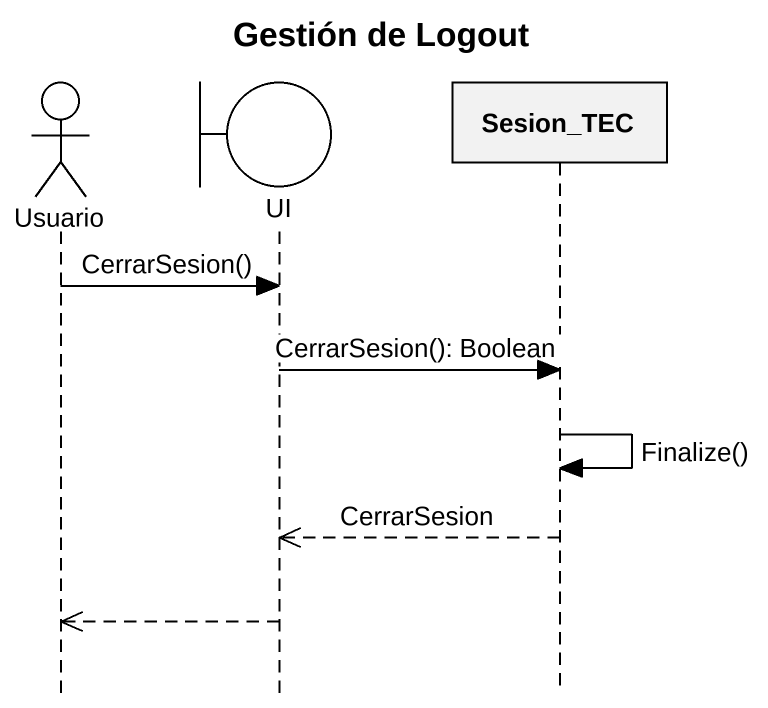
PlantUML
@startuml
title Gestión de Logout
hide footbox
actor Usuario
boundary UI
participant Sesion_TEC

Usuario -> UI : CerrarSesion()
UI -> Sesion_TEC : CerrarSesion(): Boolean
Sesion_TEC -> Sesion_TEC : Finalize()
Sesion_TEC -->> UI : CerrarSesion
UI -->> Usuario
@enduml
